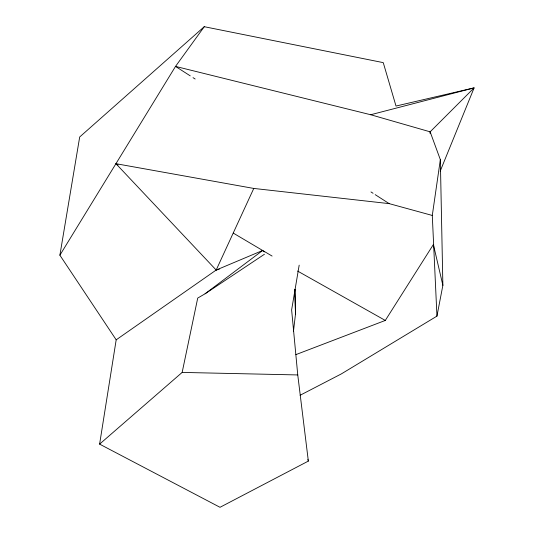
<?xml version="1.0" encoding="UTF-8"?>
<svg xmlns="http://www.w3.org/2000/svg" width="534" height="534" viewBox="0 0 534 534"><rect width="100%" height="100%" fill="white"/><g stroke="black" fill="none" stroke-linecap="round" stroke-linejoin="round"><path stroke-width="0.8" d="M293.473 331.34L295.489 314.052L295.035 289.254M300.101 395.273L341.279 373.94L436.952 316.115L432.286 215.449L440.343 159.653L430.144 131.831L370.696 114.743L175.519 66.403L59.888 255.205L116.185 339.831L99.611 444.128L220.015 507.3L308.345 461.096L297.758 374.941L291.624 309.9L299.18 265.158M59.888 255.205L79.693 136.978L204.255 26.7L383.252 62.632L396.008 106.046L474.112 87.87L440.163 171.24M436.952 316.115L442.873 285.336L440.343 159.653M99.611 444.128L182.154 372.418L197.72 298.085L205.083 293.78L264.443 254.257M116.185 339.831L216.183 270.044L253.77 188.435L389.193 203.634L432.286 215.449M295.876 354.629L385.301 320.44L433.381 244.525L442.873 285.336M204.255 26.7L175.519 66.403L190.231 75.855M430.204 133.493L430.144 131.831L474.112 87.87L370.696 114.743M205.083 293.78L262.655 250.479L264.237 251.908M253.77 188.435L115.938 163.691L216.183 270.044L262.655 250.479M216.183 270.044L219.354 269.149M182.154 372.418L297.758 374.941M297.572 271.052L385.301 320.44M115.938 163.691L118.087 164.959M233.311 233.118L272.093 256.066M193.034 77.657L195.137 79.005M370.983 191.94L373.086 193.288M375.182 194.636L389.193 203.634M307.871 459.514L308.345 461.096M430.144 131.831L430.291 133.473M294.755 289.448L295.489 314.052"/></g></svg>
